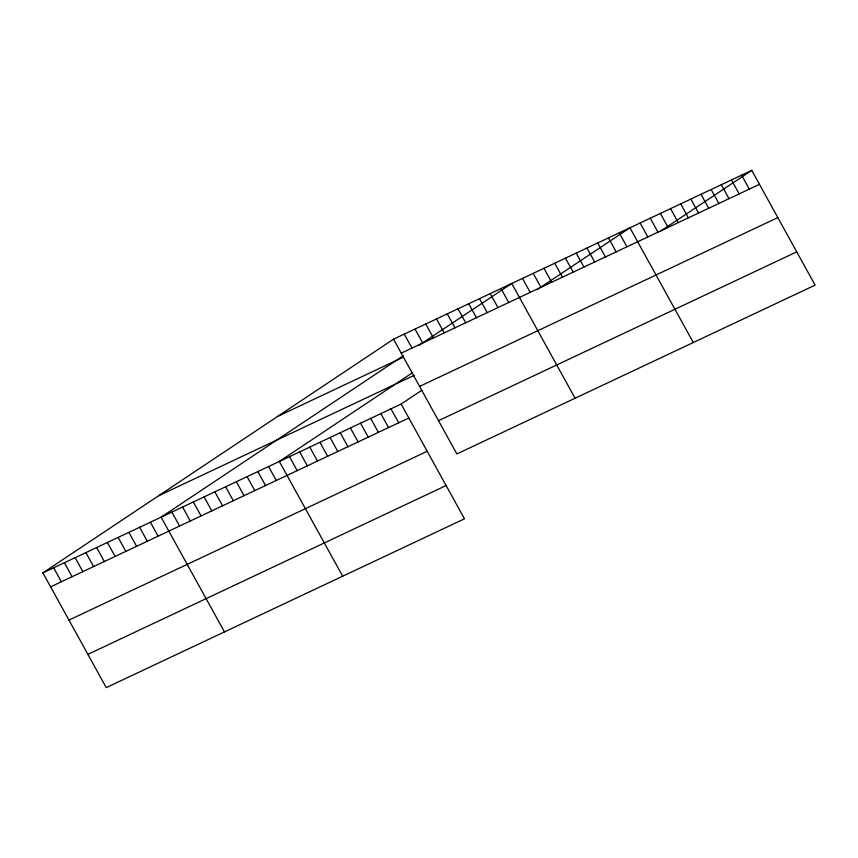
<?xml version="1.0" encoding="UTF-8"?>
<svg xmlns="http://www.w3.org/2000/svg" width="858" height="858" viewBox="0 0 858 858"><rect width="100%" height="100%" fill="white"/><g stroke="black" fill="none" stroke-linecap="round" stroke-linejoin="round"><path stroke-width="1.29" d="M421.793 390.293L401.136 404.054L464.478 518.811L106.242 687.623L42.9 572.876L393.522 339.189L751.758 170.377L815.1 285.124L456.864 453.946L393.522 339.189M403.26 355.78L161.122 517.159L224.464 631.906M418.758 345.452L511.743 283.483L575.085 398.23M412.065 372.994L279.333 461.454L342.674 576.201M536.979 289.747L629.954 227.778L693.296 342.524M660.842 230.974L751.758 170.377M401.233 353.153L759.459 184.341M277.82 416.312L403.196 357.218M158.601 495.763L414.21 375.311M419.583 386.411L777.82 217.6M42.9 572.876L401.136 404.054M50.611 586.829L408.837 418.018M438.502 420.677L796.739 251.866M68.972 620.087L427.198 451.276M87.881 654.364L446.117 485.542M741.602 175.161L749.313 189.125M731.456 179.944L739.167 193.908M721.31 184.727L729.01 198.691M711.153 189.511L718.865 203.475M701.007 194.294L708.708 208.258M690.851 199.077L698.562 213.041M680.705 203.861L688.416 217.825M670.559 208.644L678.26 222.608M660.403 213.428L668.114 227.391M650.257 218.211L657.968 232.175M640.111 222.994L647.811 236.958M619.208 232.84L626.919 246.804M608.461 237.902L616.173 251.866M597.715 242.975L605.426 256.928M586.969 248.037L594.68 262.001M576.222 253.099L583.923 267.063M565.476 258.161L573.176 272.125M554.729 263.224L562.43 277.188M543.983 268.297L551.683 282.25M533.236 273.359L540.937 287.323M522.49 278.421L530.19 292.385M500.986 288.545L508.697 302.509M490.24 293.618L497.951 307.572M479.493 298.681L487.205 312.644M468.747 303.743L476.458 317.707M458 308.805L465.712 322.769M447.254 313.867L454.965 327.831M436.507 318.94L444.219 332.893M425.761 324.002L433.472 337.966M415.015 329.064L422.726 343.028M404.268 334.127L411.979 348.091M390.98 408.837L398.691 422.801M380.834 413.62L388.545 427.584M370.688 418.404L378.389 432.368M360.532 423.187L368.243 437.151M350.386 427.97L358.097 441.934M340.24 432.754L347.94 446.718M330.083 437.537L337.795 451.501M319.937 442.32L327.638 456.284M309.781 447.104L317.492 461.068M299.635 451.887L307.346 465.851M289.489 456.671L297.19 470.634M268.586 466.516L276.297 480.48M257.84 471.589L265.551 485.542M247.093 476.651L254.805 490.604M236.347 481.713L244.058 495.677M225.6 486.776L233.312 500.74M214.854 491.838L222.554 505.802M204.107 496.911L211.808 510.864M193.361 501.973L201.062 515.926M182.615 507.035L190.315 520.999M171.868 512.097L179.569 526.061M150.375 522.232L158.076 536.186M139.618 527.295L147.329 541.248M128.872 532.357L136.583 546.321M118.125 537.419L125.836 551.383M107.379 542.481L115.09 556.445M96.632 547.554L104.344 561.507M85.886 552.616L93.597 566.58M75.139 557.679L82.851 571.643M64.393 562.741L72.104 576.705M53.646 567.803L61.358 581.767"/></g></svg>
